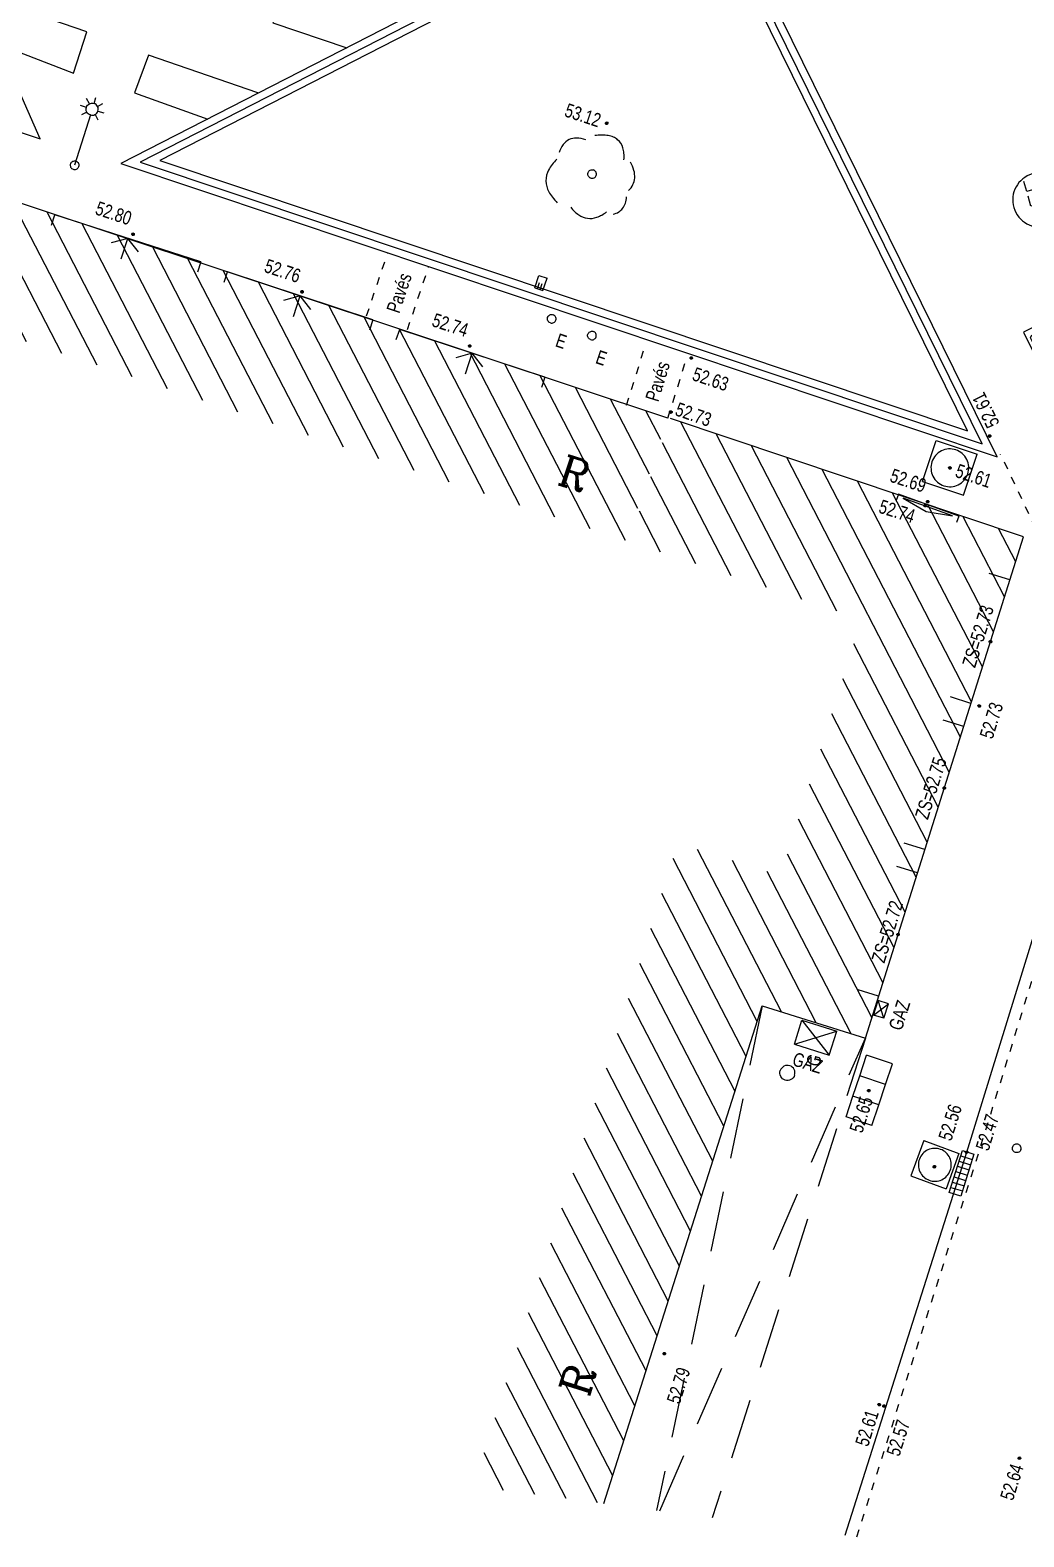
# Model space of a CAD drawing. Extents: x 661856 to 662117, y 6866905 to 6867165.
# Drawn here: x 662008.04 to 662031.04, y 6866905.82 to 6866940.68 of the extents above; entities that cross this region are included whole.
import ezdxf
from ezdxf.enums import TextEntityAlignment as Align

# ---------------------------------------------------------------- set-up
doc = ezdxf.new("R2010")
doc.units = 0
for name, pattern in [('CONTINU', [0]), ('JSI_TCO', [1, 0.5, 0.5]), ('JSI_TCO2', [1, 0.5, 0.5]), ('JSI_TIC', [0.2, 0.08, 0.01, -0.1, 0.01]), ('JSI_TIL2', [1.2, 0.6, 0.1, -0.4, 0.1])]:
    doc.linetypes.add(name, pattern=pattern)
doc.layers.get('0').update_dxf_attribs({"linetype": 'CONTINUOUS'})
for name, color, linetype in [('ALTI', 140, 'CONTINUOUS'), ('BATI', 6, 'CONTINUOUS'), ('BORDURE', 7, 'CONTINU'), ('GENIE_CIVIL', 7, 'CONTINUOUS'), ('HACHURE', 7, 'CONTINUOUS'), ('LIMITE', 7, 'CONTINUOUS'), ('MOB', 6, 'CONTINUOUS'), ('OBJASS', 22, 'CONTINUOUS'), ('OBJDIVERS', 104, 'CONTINUOUS'), ('OBJEAU', 4, 'CONTINUOUS'), ('OBJEP', 220, 'CONTINUOUS'), ('OBJGAZ', 30, 'CONTINUOUS'), ('TEXTE', 7, 'CONTINUOUS'), ('VEGETATION', 3, 'CONTINUOUS'), ('VOIRIE', 7, 'CONTINUOUS')]:
    doc.layers.add(name, color=color, linetype=linetype)
doc.styles.add('7-2', font='romanc.shx', dxfattribs={"height": 0.7})
doc.styles.get("Standard").update_dxf_attribs({"font": 'ARIALUNI.ttf', "height": 2})
doc.linetypes.add('JSI_MUR', pattern='A,1e-06,-0.5,[130,jsi_form.shx,S=0.7,R=315,X=0.05,Y=0],-0.5', length=1.000001)

# ---------------------------------------------------------------- blocks, each defined once
blk = doc.blocks.new('$B_200')
at = {"color": 0, "linetype": 'BYBLOCK', "flags": 128}
for points in [[(0, -0.5, -0.414214), (-0.5, 0, -0.414214), (0, 0.5)], [(0, -0.5, 0.414214), (0.5, 0, 0.414214), (0, 0.5)]]:
    blk.add_lwpolyline(points, format="xyb", dxfattribs=at)
blk = doc.blocks.new('$B_220')
at = {"color": 0, "linetype": 'BYBLOCK', "flags": 128}
for points in [[(-0.195, 0.351, 0.077685), (-0.303, 0.336, 0.115926), (-0.379, 0.292, 0.119307), (-0.426, 0.217, 0.082378), (-0.441, 0.113)], [(0.297, 0.272, 0.039633), (0.273, 0.344, 0.053426), (0.241, 0.401, 0.147584), (0.154, 0.47, 0.071882), (0.099, 0.483, 0.058066), (0.036, 0.48, 0.043501), (-0.035, 0.463, 0.032041), (-0.113, 0.431)], [(0.461, -0.046, 0.087593), (0.487, 0.033, 0.096392), (0.482, 0.113, 0.080457), (0.446, 0.192, 0.056881), (0.379, 0.272)], [(-0.441, 0.033, 0.03619), (-0.474, -0.044, 0.046233), (-0.492, -0.116, 0.121403), (-0.482, -0.245, 0.119181), (-0.41, -0.354, 0.044648), (-0.351, -0.401, 0.034835), (-0.277, -0.443)], [(0.379, -0.364, 0.076898), (0.431, -0.319, 0.090424), (0.461, -0.265, 0.083207), (0.472, -0.2, 0.062964), (0.461, -0.126)], [(-0.113, -0.443, 0.078382), (0.005, -0.498, 0.113914), (0.113, -0.503, 0.115194), (0.21, -0.458, 0.080222), (0.297, -0.364)]]:
    blk.add_lwpolyline(points, format="xyb", dxfattribs=at)
blk = doc.blocks.new('$B_030')
at = {"color": 0, "linetype": 'BYBLOCK', "flags": 128}
for points in [[(0, 0), (0, 1)], [(0, 1), (1, 1)], [(0, 1), (1, 0)], [(0, 0), (1, 1)], [(1, 0), (1, 1)], [(0, 0), (1, 0)]]:
    blk.add_lwpolyline(points, dxfattribs=at)
blk = doc.blocks.new('$B_140')
at = {"color": 0, "linetype": 'BYBLOCK', "flags": 128}
for points in [[(-0.067, 0.973), (-0.133, 1.039)], [(0.067, 0.973), (0.133, 1.039)], [(-0.094, 0.906), (-0.188, 0.906)], [(-0.067, 0.839), (-0.133, 0.773)], [(0, 0.812), (0, 0)], [(0.067, 0.839), (0.133, 0.773)], [(0.094, 0.906), (0.188, 0.906)]]:
    blk.add_lwpolyline(points, dxfattribs=at)
for points in [[(0, 0.812, -0.414214), (-0.094, 0.906, -0.414214), (0, 1), (0, 1.094)], [(0, 0.812, 0.414214), (0.094, 0.906, 0.414214), (0, 1)]]:
    blk.add_lwpolyline(points, format="xyb", dxfattribs=at)
blk = doc.blocks.new('$B_020')
at = {"color": 0, "linetype": 'BYBLOCK', "flags": 128}
for points in [[(0, 0), (0, 1)], [(0, 1), (1, 1)], [(1, 0), (1, 1)], [(0, 0), (1, 0)]]:
    blk.add_lwpolyline(points, dxfattribs=at)
for points in [[(0.5, 0.0625, -0.4142136), (0.0625, 0.5, -0.4142136), (0.5, 0.9375)], [(0.5, 0.0625, 0.4142136), (0.9375, 0.5, 0.4142136), (0.5, 0.9375)]]:
    blk.add_lwpolyline(points, format="xyb", dxfattribs=at)
blk = doc.blocks.new('$B_021')
at = {"color": 0, "linetype": 'BYBLOCK', "flags": 128}
for points in [[(0, 0), (0, 1)], [(0, 1), (1, 1)], [(0, 0), (1, 0)], [(0.34, 0), (0.34, 0.5)], [(0.66, 0), (0.66, 0.5)], [(1, 0), (1, 1)]]:
    blk.add_lwpolyline(points, dxfattribs=at)
blk = doc.blocks.new('$B_001')
at = {"color": 0, "linetype": 'BYBLOCK', "flags": 128}
for points in [[(0, 0), (0, 1)], [(0, 1), (1, 1)], [(1, 0), (1, 1)], [(0, 0), (1, 0)]]:
    blk.add_lwpolyline(points, dxfattribs=at)
blk = doc.blocks.new('$B_230')
blk.add_lwpolyline([(-0.498, -0.488), (0.498, -0.488), (0.498, 0.488), (-0.498, 0.488)], close=True)
at = {"color": 0, "linetype": 'BYBLOCK', "flags": 128}
for points in [[(-0.193, 0.309), (0.119, 0.315), (0.184, 0.222), (0.186, 0.066), (0.125, 0.002), (-0.187, -0.003)], [(-0.193, 0.309), (-0.181, -0.378)]]:
    blk.add_lwpolyline(points, dxfattribs=at)
blk = doc.blocks.new('$B_206')
at = {"color": 0, "linetype": 'BYBLOCK', "flags": 128}
blk.add_lwpolyline([(0, -0.5, -1), (0, 0.5, -1)], format="xyb", close=True, dxfattribs=at)
for points in [[(-0.406, -0.188), (-0.312, 0.188), (-0.25, 0.188), (-0.156, -0.188)], [(-0.062, -0.188), (-0.062, 0.188), (0.125, 0.188)], [(-0.062, 0), (0.062, 0)], [(0.219, -0.188), (0.219, 0.188), (0.406, 0.188)], [(0.219, 0), (0.344, 0)], [(-0.375, -0.062), (-0.188, -0.062)]]:
    blk.add_lwpolyline(points, dxfattribs=at)
blk = doc.blocks.new('$B_027')
at = {"color": 0, "linetype": 'BYBLOCK', "flags": 128}
for points in [[(-0.5, -0.5), (0.5, -0.5), (0.5, -0.188)], [(-0.5, -0.5), (-0.5, -0.188)]]:
    blk.add_lwpolyline(points, dxfattribs=at)
blk.add_lwpolyline([(-0.406, -0.406), (0.406, -0.406), (0, -0.188)], close=True, dxfattribs=at)
blk = doc.blocks.new('$B_028')
at = {"color": 0, "linetype": 'BYBLOCK', "flags": 128}
for points in [[(0, 0.5), (0, -0.5), (0.0938, -0.0625)], [(-0.5, -0.5), (-0.5, 0)], [(0.5, 0), (0.5, -0.5)], [(-0.0937, -0.0625), (0, -0.5)], [(-0.5, -0.5), (0.5, -0.5)]]:
    blk.add_lwpolyline(points, dxfattribs=at)
blk = doc.blocks.new('$B_170')
at = {"color": 0, "linetype": 'BYBLOCK', "flags": 128}
for points in [[(-0.5, 0), (-0.5, 1)], [(0.5, 0), (0.5, 1)]]:
    blk.add_lwpolyline(points, dxfattribs=at)
blk = doc.blocks.new('$B_210')
at = {"linetype": 'CONTINUOUS'}
blk.add_hatch(color=0, dxfattribs=at).paths.add_polyline_path([(0, -0.5, -1), (0, 0.5, -1)])
at = {"color": 0, "linetype": 'BYBLOCK', "flags": 128}
blk.add_lwpolyline([(0, -0.5, -1), (0, 0.5, -1)], format="xyb", close=True, dxfattribs=at)
blk = doc.blocks.new('*X282')
at = {"layer": 'HACHURE'}
for p, q in [((662025.08, 6866927.786, 57.333), (662023.101, 6866931.613, 57.333)), ((662025.897, 6866927.512, 57.333), (662023.918, 6866931.339, 57.333)), ((662024.263, 6866928.059, 57.333), (662022.672, 6866931.136, 57.333)), ((662026.714, 6866927.238, 57.333), (662024.735, 6866931.065, 57.333)), ((662029.314, 6866923.516, 57.333), (662025.552, 6866930.791, 57.333)), ((662023.446, 6866928.333, 57.333), (662022.406, 6866930.344, 57.333)), ((662029.57, 6866924.327, 57.333), (662026.369, 6866930.518, 57.333)), ((662029.826, 6866925.138, 57.333), (662027.186, 6866930.244, 57.333)), ((662030.082, 6866925.95, 57.333), (662028.003, 6866929.97, 57.333)), ((662022.629, 6866928.607, 57.333), (662022.14, 6866929.551, 57.333)), ((662030.338, 6866926.761, 57.333), (662028.82, 6866929.696, 57.333)), ((662030.594, 6866927.572, 57.333), (662029.638, 6866929.422, 57.333)), ((662030.851, 6866928.383, 57.333), (662030.455, 6866929.148, 57.333)), ((662029.058, 6866922.705, 57.333), (662027.105, 6866926.483, 57.333)), ((662028.802, 6866921.894, 57.333), (662026.849, 6866925.672, 57.333)), ((662028.546, 6866921.083, 57.333), (662026.593, 6866924.86, 57.333)), ((662028.29, 6866920.272, 57.333), (662026.337, 6866924.049, 57.333)), ((662028.034, 6866919.461, 57.333), (662026.081, 6866923.238, 57.333)), ((662027.778, 6866918.65, 57.333), (662025.825, 6866922.427, 57.333)), ((662024.869, 6866917.745, 57.333), (662022.92, 6866921.513, 57.333)), ((662025.429, 6866917.968, 57.333), (662023.488, 6866921.722, 57.333)), ((662027.522, 6866917.838, 57.333), (662025.569, 6866921.616, 57.333)), ((662026.235, 6866917.715, 57.333), (662024.294, 6866921.469, 57.333)), ((662027.041, 6866917.462, 57.333), (662025.1, 6866921.216, 57.333)), ((662024.612, 6866916.936, 57.333), (662022.663, 6866920.705, 57.333)), ((662024.354, 6866916.128, 57.333), (662022.405, 6866919.896, 57.333)), ((662024.097, 6866915.319, 57.333), (662022.148, 6866919.087, 57.333)), ((662023.84, 6866914.51, 57.333), (662021.891, 6866918.279, 57.333)), ((662023.582, 6866913.702, 57.333), (662021.633, 6866917.47, 57.333)), ((662023.325, 6866912.893, 57.333), (662021.376, 6866916.662, 57.333)), ((662023.068, 6866912.085, 57.333), (662021.119, 6866915.853, 57.333)), ((662022.81, 6866911.276, 57.333), (662020.861, 6866915.045, 57.333)), ((662022.553, 6866910.468, 57.333), (662020.604, 6866914.236, 57.333)), ((662022.296, 6866909.659, 57.333), (662020.347, 6866913.427, 57.333)), ((662022.038, 6866908.85, 57.333), (662020.089, 6866912.619, 57.333)), ((662021.781, 6866908.042, 57.333), (662019.832, 6866911.81, 57.333)), ((662021.524, 6866907.233, 57.333), (662019.575, 6866911.002, 57.333)), ((662021.171, 6866906.61, 57.333), (662019.318, 6866910.193, 57.333)), ((662020.446, 6866906.706, 57.333), (662019.06, 6866909.385, 57.333)), ((662019.721, 6866906.801, 57.333), (662018.803, 6866908.576, 57.333)), ((662018.996, 6866906.896, 57.333), (662018.546, 6866907.767, 57.333))]:
    blk.add_line(p, q, dxfattribs=at)

msp = doc.modelspace()

# ---------------------------------------------------------------- hatches: boundary and pattern name
at = {"layer": 'HACHURE'}
h = msp.add_hatch(dxfattribs=at)
h.set_pattern_fill('_USER', color=256, scale=0.6, angle=117.3466, style=0, pattern_type=0)
h.set_pattern_definition([(117.34663411, (50261.49716, 6738626.0907), (-0.53294618093, -0.27562359883), [])])
h.paths.add_polyline_path([(662022.801, 6866931.706), (662021.857, 6866928.858), (661998.637, 6866936.559), (661999.341, 6866938.749), (661999.582, 6866939.407)])
at = {"layer": 'OBJASS', "linetype": 'CONTINUOUS', "ltscale": 2}
h = msp.add_hatch(dxfattribs=at)
h.set_pattern_fill('_USER', color=256, scale=0.1276, angle=162.4901, style=0, pattern_type=0)
h.set_pattern_definition([(162.49, (662029.61969, 6866914.7589), (-0.038391, -0.121688), [])])
h.paths.add_polyline_path([(662029.62, 6866914.759), (662029.885, 6866914.675), (662029.578, 6866913.702), (662029.313, 6866913.786)])

# ---------------------------------------------------------------- linework, layer by layer
at = {"layer": 'BATI', "linetype": 'JSI_TCO2', "ltscale": 2, "elevation": 57.333, "flags": 128}
msp.add_lwpolyline([(662022.801, 6866931.706), (661999.582, 6866939.407), (661999.373, 6866938.745)], dxfattribs=at)
at = {"layer": 'BATI', "elevation": 57.333, "flags": 128}
msp.add_lwpolyline([(662021.319, 6866906.591), (662024.985, 6866918.108), (662027.371, 6866917.359), (662031.031, 6866928.955), (662022.859, 6866931.694)], dxfattribs=at)
at = {"layer": 'BATI', "linetype": 'JSI_TIL2', "ltscale": 2, "elevation": 57.333, "flags": 128}
for points in [[(662024.985, 6866918.108), (662022.538, 6866906.43)], [(662022.61, 6866906.421), (662027.371, 6866917.359)], [(662027.371, 6866917.359), (662023.828, 6866906.261)]]:
    msp.add_lwpolyline(points, dxfattribs=at)
at = {"layer": 'BORDURE', "linetype": 'JSI_TCO', "ltscale": 2, "elevation": 57.333, "flags": 128}
msp.add_lwpolyline([(662026.904, 6866905.856), (662029.717, 6866914.721), (662032.49, 6866923.693), (662033.352, 6866926.402)], dxfattribs=at)
at = {"layer": 'GENIE_CIVIL', "linetype": 'JSI_TCO', "ltscale": 2, "elevation": 57.333, "flags": 128}
for points in [[(662016.541, 6866940.878), (662014.027, 6866941.767), (662013.656, 6866940.85), (662015.366, 6866940.273)], [(662007.301, 6866940.359), (662009.045, 6866939.689), (662009.351, 6866940.642), (662006.797, 6866941.525)], [(662013.312, 6866939.229), (662010.781, 6866940.101), (662010.454, 6866939.234), (662012.151, 6866938.622)]]:
    msp.add_lwpolyline(points, dxfattribs=at)
at = {"layer": 'LIMITE', "linetype": 'JSI_TCO', "ltscale": 2, "elevation": 57.333, "flags": 128}
for points in [[(661990.297, 6866944.172), (662008.267, 6866938.166), (662003.686, 6866948.596), (662000.282, 6866949.74)], [(662010.137, 6866937.595), (662030.42, 6866930.81), (662025.173, 6866941.466), (662020.637, 6866942.977)]]:
    msp.add_lwpolyline(points, close=True, dxfattribs=at)
at = {"layer": 'LIMITE', "linetype": 'JSI_MUR', "ltscale": 0.35, "elevation": 57.333, "flags": 128}
msp.add_lwpolyline([(662010.587, 6866937.629), (662030.077, 6866931.109), (662025.048, 6866941.323), (662020.651, 6866942.788)], close=True, dxfattribs=at)
at = {"layer": 'LIMITE', "linetype": 'JSI_TCO', "ltscale": 2}
msp.add_polyline3d([(662011.037, 6866937.663, 110.124), (662029.735, 6866931.408, 109.961), (662024.924, 6866941.18, 109.965), (662020.666, 6866942.599, 109.981), (662011.037, 6866937.663, 110.124)], dxfattribs=at)
at = {"layer": 'OBJASS', "linetype": 'JSI_TCO', "ltscale": 2, "elevation": 57.333, "flags": 128}
msp.add_lwpolyline([(662029.62, 6866914.759), (662029.885, 6866914.675), (662029.578, 6866913.702), (662029.313, 6866913.786)], close=True, dxfattribs=at)
at = {"layer": 'VOIRIE', "linetype": 'JSI_TIC', "ltscale": 2, "elevation": 57.333, "flags": 128}
for points in [[(662015.824, 6866934.074), (662016.314, 6866935.52)], [(662016.771, 6866933.753), (662017.261, 6866935.199)], [(662021.846, 6866932.003), (662022.297, 6866933.45)], [(662022.801, 6866931.706), (662023.252, 6866933.152)], [(662032.964, 6866925.723), (662031.454, 6866928.869), (662030.5, 6866930.869)], [(662027.176, 6866905.82), (662029.975, 6866914.64), (662032.748, 6866923.612), (662033.609, 6866926.321)]]:
    msp.add_lwpolyline(points, dxfattribs=at)

# ---------------------------------------------------------------- block references
at = {"layer": 'ALTI', "linetype": 'CONTINUOUS'}
for p, xscale, yscale, rotation in [((662021.384, 6866938.53, 57.333), 0.0599999999885297, 0.0599999999885297, 161.5721313383292), ((662010.42, 6866935.96, 57.333), 0.0600000000207447, 0.0600000000207447, 161.6509893507117), ((662014.333, 6866934.627, 57.333), 0.0600000000207447, 0.0600000000207447, 161.6509893507117), ((662018.213, 6866933.373, 57.333), 0.0600000000207447, 0.0600000000207447, 161.6509893507117), ((662023.343, 6866933.096, 57.333), 0.0600000000045166, 0.0600000000045166, 341.5022552623785), ((662022.869, 6866931.844, 57.333), 0.0600000002075661, 0.0600000002075661, 72.69039851267317), ((662030.251, 6866931.288, 57.333), 0.0599999996512399, 0.0599999996512399, 116.2140988849481), ((662029.328, 6866930.554, 57.333), 0.0600000000045166, 0.0600000000045166, 341.5022552623785), ((662028.755, 6866929.68, 57.333), 0.0600000001247395, 0.0600000001247395, 162.4834935617577), ((662028.812, 6866929.773, 57.333), 0.0599999999216267, 0.0599999999216267, 161.4727767749528), ((662030.006, 6866925.046, 57.333), 0.0600000000643144, 0.0600000000643144, 72.48344609794451), ((662027.45, 6866916.144, 57.333), 0.0599999999264179, 0.0599999999264179, 252.2920934703479), ((662029.717, 6866914.721, 57.333), 0.059999999621388, 0.059999999621388, 72.82287649922071), ((662028.97, 6866914.383, 57.333), 0.059999999848761, 0.059999999848761, 72.39675896332166), ((662022.719, 6866910.058, 57.333), 0.0600000002145975, 0.0600000002145975, 72.3466345362303), ((662027.691, 6866908.88, 57.333), 0.059999999848761, 0.059999999848761, 72.39675896332166), ((662027.803, 6866908.846, 57.333), 0.059999999848761, 0.059999999848761, 72.39675896332166), ((662030.938, 6866907.641, 57.333), 0.0599999999875148, 0.0599999999875148, 252.4083987510409)]:
    msp.add_blockref('$B_210', p, dxfattribs=dict(at, xscale=xscale, yscale=yscale, rotation=rotation))
at = {"layer": 'BATI', "linetype": 'CONTINUOUS'}
for name, p, xscale, yscale, rotation in [('$B_170', (662030.267, 6866926.533, 57.333), 2.994300000334165, 0.5000000000742785, 72.4819350230477), ('$B_210', (662030.267, 6866926.533, 57.333), 0.0600000004205109, 0.0600000004205109, 72.48193516715602), ('$B_170', (662029.198, 6866923.146, 57.333), 2.984200000012124, 0.5000000000742785, 72.48300332339421), ('$B_210', (662029.198, 6866923.146, 57.333), 0.0599999999230402, 0.0599999999230402, 72.48300330686752), ('$B_170', (662028.128, 6866919.756, 57.333), 2.990599999758996, 0.5000000000742785, 72.48243812336554), ('$B_210', (662028.128, 6866919.756, 57.333), 0.0600000001646222, 0.0600000001646222, 72.48243822679231)]:
    msp.add_blockref(name, p, dxfattribs=dict(at, xscale=xscale, yscale=yscale, rotation=rotation))
at = {"layer": 'HACHURE'}
msp.add_blockref('*X282', (0, 0), dxfattribs=at)
at = {"layer": 'LIMITE', "linetype": 'CONTINUOUS', "yscale": 0.5000000000742785}
for name, p, xscale, rotation in [('$B_028', (662010.221, 6866935.626, 57.333), 3.547008859487589, 162.1460530714274), ('$B_028', (662014.21, 6866934.295, 57.333), 3.548367494850417, 161.7345540995872), ('$B_028', (662018.194, 6866932.967, 57.333), 3.539152736215262, 161.7173047895925), ('$B_027', (662028.749, 6866929.457, 57.333), 1.486237884756858, 160.1708819121024)]:
    msp.add_blockref(name, p, dxfattribs=dict(at, xscale=xscale, rotation=rotation))
at = {"layer": 'MOB', "linetype": 'CONTINUOUS'}
for name, p, xscale, yscale, rotation in [('$B_206', (662031.409, 6866936.754, 57.333), 1.253642424916137, 1.253600000339673, 106.2930658792633), ('$B_230', (662031.358, 6866933.582, 57.333), 0.4999999996174147, 0.4999999996174147, 116.214098747512)]:
    msp.add_blockref(name, p, dxfattribs=dict(at, xscale=xscale, yscale=yscale, rotation=rotation))
at = {"layer": 'OBJASS', "linetype": 'CONTINUOUS', "xscale": 0.8705133945766877, "yscale": 0.8704999998206162, "rotation": 249.7872179942942}
msp.add_blockref('$B_020', (662028.722, 6866914.988, 57.333), dxfattribs=at)
at = {"layer": 'OBJDIVERS', "linetype": 'CONTINUOUS', "yscale": 0.6315000004355893}
for p, xscale, rotation in [((662027.839, 6866916.29, 57.333), 0.500454443768444, 71.6451888482547), ((662027.682, 6866915.815, 57.333), 0.5003899780303174, 71.63077696706108), ((662027.524, 6866915.34, 57.333), 0.500454443768444, 71.6451888482547)]:
    msp.add_blockref('$B_001', p, dxfattribs=dict(at, xscale=xscale, rotation=rotation))
at = {"layer": 'OBJEAU', "linetype": 'CONTINUOUS'}
for name, p, xscale, yscale, rotation in [('$B_021', (662019.719, 6866934.719, 57.333), 0.1999881995912731, 0.3000000004174739, 341.5188901957978), ('$B_200', (662020.112, 6866934.004, 57.333), 0.2000000000150553, 0.2000000000150553, 341.5022552623785), ('$B_200', (662021.042, 6866933.616, 57.333), 0.2000000000150553, 0.2000000000150553, 341.5022552623785), ('$B_200', (662030.875, 6866914.81, 57.333), 0.20000000045803, 0.20000000045803, 72.82270114800089)]:
    msp.add_blockref(name, p, dxfattribs=dict(at, xscale=xscale, yscale=yscale, rotation=rotation))
at = {"layer": 'OBJEAU', "linetype": 'CONTINUOUS', "xscale": 0.9999386480084935, "rotation": 341.5007710215791}
msp.add_blockref('$B_020', (662028.695, 6866930.239, 57.333), dxfattribs=at)
at = {"layer": 'OBJEP', "linetype": 'CONTINUOUS'}
for name, xscale, yscale, rotation in [('$B_140', 1.500000000063592, 1.500000000063592, 342.5402245846911), ('$B_200', 0.2000000000232789, 0.2000000000232789, 227.6175036529868)]:
    msp.add_blockref(name, (662009.066, 6866937.557, 57.333), dxfattribs=dict(at, xscale=xscale, yscale=yscale, rotation=rotation))
at = {"layer": 'OBJGAZ', "linetype": 'CONTINUOUS'}
for name, p, xscale, yscale, rotation in [('$B_030', (662027.802, 6866917.819, 57.333), 0.3499477244132627, 0.2499999995714944, 72.48725656515116), ('$B_030', (662025.728, 6866917.22, 57.333), 0.8464906969060879, 0.5799999995650709, 342.5182518366984), ('$B_200', (662025.568, 6866916.555, 57.333), 0.3500000000088803, 0.3500000000088803, 72.3466344214785)]:
    msp.add_blockref(name, p, dxfattribs=dict(at, xscale=xscale, yscale=yscale, rotation=rotation))
at = {"layer": 'VEGETATION', "linetype": 'CONTINUOUS'}
for name, xscale, yscale, rotation in [('$B_220', 2.0000000000012, 2.0000000000012, 341.5022553172149), ('$B_200', 0.2000000000150553, 0.2000000000150553, 341.5022552623785)]:
    msp.add_blockref(name, (662021.047, 6866937.354, 57.333), dxfattribs=dict(at, xscale=xscale, yscale=yscale, rotation=rotation))

# ---------------------------------------------------------------- texts
at = {"layer": 'ALTI', "linetype": 'CONTINUOUS', "width": 0.75}
for s, rotation, p in [('53.12', 341.5721, (662021.232, 6866938.581, 57.333)), ('52.65', 72.2921, (662027.402, 6866915.991, 57.333)), ('52.64', 72.4084, (662030.889, 6866907.489, 57.333))]:
    msp.add_text(s, height=0.32, rotation=rotation, dxfattribs=at).set_placement(p, align=Align.MIDDLE_RIGHT)
for s, rotation, p in [('52.80', 341.651, (662010.319, 6866936.162, 57.333)), ('52.76', 341.651, (662014.231, 6866934.829, 57.333)), ('52.74', 341.651, (662018.112, 6866933.575, 57.333)), ('52.61', 116.2903, (662030.114, 6866932.334, 57.333)), ('52.69', 341.4728, (662028.711, 6866929.976, 57.333))]:
    msp.add_text(s, height=0.32, rotation=rotation, dxfattribs=at).set_placement(p, align=Align.RIGHT)
for s, rotation, p in [('52.63', 341.5023, (662023.444, 6866932.893, 57.333)), ('52.73', 340.8065, (662023.05, 6866932.08, 57.333)), ('52.73', 72.4834, (662030.009, 6866924.358, 57.333)), ('52.47', 72.8229, (662029.917, 6866914.826, 57.333)), ('52.79', 72.3466, (662022.767, 6866908.971, 57.333)), ('52.57', 72.3968, (662027.852, 6866907.759, 57.333))]:
    msp.add_text(s, height=0.32, rotation=rotation, dxfattribs=at).set_placement(p, align=Align.TOP_LEFT)
for s, rotation, p in [('52.61', 341.5023, (662029.48, 6866930.503, 57.333)), ('52.56', 72.3968, (662029.206, 6866915.01, 57.333))]:
    msp.add_text(s, height=0.32, rotation=rotation, dxfattribs=at).set_placement(p, align=Align.MIDDLE_LEFT)
msp.add_text('52.74', height=0.32, rotation=342.4835, dxfattribs=at).set_placement((662028.554, 6866929.576, 57.333), align=Align.TOP_RIGHT)
msp.add_text('52.61', height=0.32, rotation=72.3968, dxfattribs=at).set_placement((662027.434, 6866907.89, 57.333))
at = {"layer": 'BATI', "style": '7-2'}
for rotation, p in [(341.651, (662020.211, 6866930.197, 57.333)), (72.4839, (662020.949, 6866909.03, 57.333))]:
    msp.add_text('R', height=0.7, rotation=rotation, dxfattribs=at).set_placement(p)
at = {"layer": 'BATI', "linetype": 'CONTINUOUS', "width": 0.75}
for s, rotation, p in [('ZS=52.73', 72.4819, (662029.825, 6866926.706, 57.333)), ('ZS=52.75', 72.483, (662028.733, 6866923.192, 57.333)), ('ZS=52.72', 72.4824, (662027.725, 6866919.872, 57.333))]:
    msp.add_text(s, height=0.32, rotation=rotation, dxfattribs=at).set_placement(p, align=Align.TOP_CENTER)
at = {"layer": 'OBJEAU', "linetype": 'CONTINUOUS', "width": 0.75}
for p in [(662020.276, 6866933.675, 57.333), (662021.206, 6866933.287, 57.333)]:
    msp.add_text('E', height=0.32, rotation=341.5023, dxfattribs=at).set_placement(p, align=Align.TOP_LEFT)
at = {"layer": 'OBJGAZ', "linetype": 'CONTINUOUS', "width": 0.75}
for rotation, p in [(72.4834, (662028.008, 6866917.938, 57.333)), (342.5183, (662026.083, 6866916.94, 57.333))]:
    msp.add_text('GAZ', height=0.32, rotation=rotation, dxfattribs=at).set_placement(p, align=Align.TOP_CENTER)
msp.add_text('G', height=0.32, rotation=72.3466, dxfattribs=at).set_placement((662025.989, 6866916.772, 57.333), align=Align.TOP_LEFT)
at = {"layer": 'TEXTE', "linetype": 'CONTINUOUS', "width": 0.75}
for rotation, p in [(71.2798, (662016.578, 6866934.603, 57.333)), (72.6904, (662022.562, 6866932.557, 57.333))]:
    msp.add_text('Pavés', height=0.32, rotation=rotation, dxfattribs=at).set_placement(p, align=Align.MIDDLE_CENTER)

doc.saveas('drawing.dxf')
